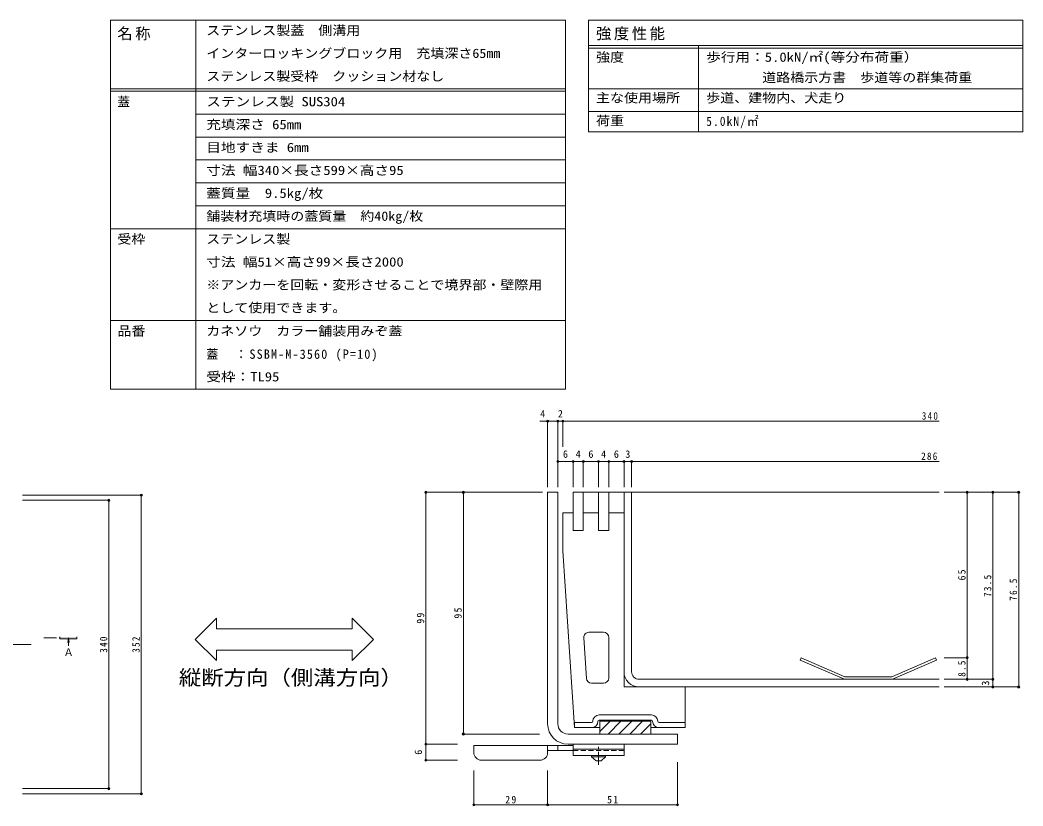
# Model space of a CAD drawing. Units: millimetres at full size, sheet at 1:3, with parts at other scales. Extents: x -1128 to 1139, y -823 to 816.
# Drawn here: x -42 to 1139, y -110 to 816 of the extents above; entities that cross this region are included whole.
import ezdxf
from ezdxf.enums import TextEntityAlignment as Align

# ---------------------------------------------------------------- set-up
doc = ezdxf.new("R2010")
doc.units = ezdxf.units.MM
doc.header["$LTSCALE"] = 3
doc.header["$PDMODE"] = 32
doc.header["$PDSIZE"] = 2.4
for name, pattern in [('CHAIN1', [8, 5, -1, 1, -1]), ('CHAIN2', [12, 9, -1, 1, -1]), ('DASHED1', [1.8, 1.2, -0.6]), ('DASHED2', [3, 2, -1])]:
    doc.linetypes.add(name, pattern=pattern)
for name, color, linetype, lineweight in [('4-0_Yobi_3', 7, 'CHAIN2', 18), ('4-4_036.下り天井', 7, 'Continuous', 18), ('4-5_037.床下小梁', 7, 'Continuous', 18), ('F-1_F-1ﾚｲﾔ', 2, 'Continuous', 18), ('F-2_F-2ﾚｲﾔ', 3, 'Continuous', 18), ('F-3_F-3ﾚｲﾔ', 4, 'Continuous', 18), ('F-4_F-4ﾚｲﾔ', 7, 'Continuous', 18), ('F-9_F-9ﾚｲﾔ', 4, 'Continuous', 18), ('F-A_F-Aﾚｲﾔ', 6, 'Continuous', 18), ('F-F_F-Fﾚｲﾔ', 3, 'Continuous', 18)]:
    doc.layers.add(name, color=color, linetype=linetype, lineweight=lineweight)
doc.styles.add('ＭＳ ゴシック', font='')
doc.styles.get('ＭＳ ゴシック').set_extended_font_data('MS Gothic')

msp = doc.modelspace()

# ---------------------------------------------------------------- linework, layer by layer
at = {"layer": '4-0_Yobi_3'}
msp.add_line((-915.661, 80.034), (-29.36, 80.034), dxfattribs=at)
at = {"layer": '4-4_036.下り天井'}
for p, q in [((101.419, 256.034), (-39.397, 256.034)), ((63.185, 250.034), (-39.397, 250.034)), ((62.285, 250.034), (62.285, -89.966)), ((100.519, 256.034), (100.519, -95.966)), ((63.185, -89.966), (-39.397, -89.966)), ((101.419, -95.966), (-39.397, -95.966))]:
    msp.add_line(p, q, dxfattribs=at)
for p in [(62.285, 250.034), (100.519, 256.034), (62.285, -89.966), (100.519, -95.966)]:
    msp.add_point(p, dxfattribs=at)
at = {"layer": '4-5_037.床下小梁'}
for p, q in [((164.021, 85.989), (189.021, 110.989)), ((189.021, 98.489), (189.021, 110.989)), ((373.969, 85.989), (348.969, 110.989)), ((348.969, 98.489), (348.969, 110.989)), ((189.021, 98.489), (348.969, 98.489)), ((164.021, 85.989), (189.021, 60.989)), ((373.969, 85.989), (348.969, 60.989)), ((189.021, 60.989), (189.021, 73.489)), ((189.021, 73.489), (348.969, 73.489)), ((348.969, 60.989), (348.969, 73.489))]:
    msp.add_line(p, q, dxfattribs=at)
at = {"layer": '4-5_037.床下小梁', "color": 4, "linetype": 'CHAIN1'}
msp.add_line((-14.33, 87.888), (4.646, 87.888), dxfattribs=at)
at = {"layer": '4-5_037.床下小梁', "color": 4}
for p, q in [((14.709, 87.888), (13.973, 82.302)), ((14.709, 87.888), (15.444, 82.302)), ((24.646, 88.888), (24.646, 86.888))]:
    msp.add_line(p, q, dxfattribs=at)
for points in [[(24.646, 86.888), (4.646, 86.888), (4.646, 88.888)], [(14.709, 87.888), (14.709, 79.041), (14.709, 78.485)]]:
    msp.add_lwpolyline(points, dxfattribs=at)
msp.add_solid([(4.646, 88.888), (4.646, 86.888), (24.646, 88.888), (24.646, 86.888)], dxfattribs=at)
at = {"layer": 'F-1_F-1ﾚｲﾔ'}
for p, q in [((591.341, 259.458), (579.341, 259.458)), ((579.341, -13.543), (579.341, 259.458)), ((591.341, -13.542), (591.341, 259.458)), ((603.341, -25.542), (732.341, -25.542))]:
    msp.add_line(p, q, dxfattribs=at)
msp.add_lwpolyline([(603.341, -37.543), (732.341, -37.543), (732.341, -25.542)], dxfattribs=at)
for centre, radius in [((603.341, -13.543), 24), ((603.341, -13.542), 12)]:
    msp.add_arc(centre, radius, 180, 270, dxfattribs=at)
at = {"layer": 'F-2_F-2ﾚｲﾔ'}
for p, q in [((609.34, 259.458), (1040.623, 259.458)), ((669.34, 235.458), (669.34, 259.458)), ((678.34, 47.958), (678.34, 259.458)), ((929.016, 38.958), (877.083, 61.71)), ((985.665, 38.958), (1037.598, 61.71)), ((687.34, 38.958), (1040.623, 38.958)), ((929.645, 41.958), (985.037, 41.958)), ((687.34, 29.958), (1040.623, 29.958))]:
    msp.add_line(p, q, dxfattribs=at)
at = {"layer": 'F-2_F-2ﾚｲﾔ', "linetype": 'DASHED1'}
msp.add_line((669.34, 47.958), (669.34, 235.458), dxfattribs=at)
at = {"layer": 'F-2_F-2ﾚｲﾔ'}
for points in [[(929.645, 41.958), (878.287, 64.458), (877.083, 61.71)], [(985.037, 41.958), (1036.394, 64.458), (1037.598, 61.71)]]:
    msp.add_lwpolyline(points, dxfattribs=at)
for radius in [18, 9]:
    msp.add_arc((687.34, 47.958), radius, 180, 270, dxfattribs=at)
at = {"layer": 'F-3_F-3ﾚｲﾔ'}
for p, q in [((672.34, 259.458), (609.34, 259.458)), ((597.341, 190.458), (597.341, 235.458)), ((609.34, 235.458), (597.341, 235.458)), ((609.34, 214.458), (609.34, 235.458)), ((639.34, 214.458), (639.34, 235.458)), ((651.34, 235.458), (651.34, 214.458)), ((657.34, 235.458), (651.34, 235.458)), ((669.34, 235.458), (657.34, 235.458)), ((669.34, 29.958), (669.34, 235.458)), ((609.34, 214.458), (621.34, 214.458)), ((639.34, 214.458), (651.34, 214.458)), ((597.341, 190.458), (610.841, -18.042)), ((625.116, 40.07), (622.008, 88.07)), ((627.995, 94.458), (645.34, 94.458)), ((651.34, 40.458), (651.34, 88.458)), ((645.34, 34.458), (631.103, 34.458)), ((669.34, 29.958), (741.341, 29.958)), ((741.341, -18.042), (741.341, 29.958)), ((701.591, -3.042), (640.091, -3.042)), ((701.591, -9.042), (640.091, -9.042)), ((640.841, -9.042), (640.841, -25.542)), ((640.841, -9.342), (700.841, -9.342)), ((640.841, -9.642), (700.841, -9.642)), ((640.841, -9.942), (700.841, -9.942)), ((640.841, -10.242), (700.841, -10.242)), ((640.841, -10.542), (700.841, -10.542)), ((652.971, -10.542), (640.841, -22.672)), ((665.699, -10.542), (650.699, -25.542)), ((678.427, -10.542), (663.427, -25.542)), ((691.155, -10.542), (676.155, -25.542)), ((700.841, -9.042), (700.841, -25.542)), ((631.091, -12.042), (610.841, -12.042)), ((610.841, -18.042), (610.841, -12.042)), ((631.091, -18.042), (610.841, -18.042)), ((631.091, -18.042), (640.841, -18.042)), ((700.841, -13.584), (688.882, -25.542)), ((700.841, -18.042), (741.341, -18.042)), ((710.591, -12.042), (741.341, -12.042)), ((700.841, -25.542), (640.841, -25.542))]:
    msp.add_line(p, q, dxfattribs=at)
msp.add_lwpolyline([(639.34, 235.458), (621.34, 235.458), (621.34, 214.458)], dxfattribs=at)
for centre, radius, start, end in [((627.995, 88.458), 6, 90, 183.7046), ((645.34, 88.458), 6, 0, 90), ((631.103, 40.458), 6, 183.7046, 270), ((645.34, 40.458), 6, 270, 0), ((631.091, -10.542), 7.5, 270, 0), ((631.091, -10.542), 1.5, 270, 0), ((640.091, -10.542), 7.5, 90, 180), ((640.091, -10.542), 1.5, 90, 180), ((701.591, -10.542), 7.5, 0, 90), ((701.591, -10.542), 1.5, 0, 90), ((710.591, -10.542), 7.5, 180, 270), ((710.591, -10.542), 1.5, 180, 270)]:
    msp.add_arc(centre, radius, start, end, dxfattribs=at)
at = {"layer": 'F-4_F-4ﾚｲﾔ'}
for p, q in [((579.341, 343.258), (570.038, 343.258)), ((579.341, 344.158), (579.341, 265.458)), ((579.341, 343.258), (591.341, 343.258)), ((591.341, 344.158), (591.341, 265.458)), ((591.341, 343.258), (597.341, 343.258)), ((597.341, 344.158), (597.341, 312.936)), ((597.341, 343.258), (1040.623, 343.258)), ((591.341, 295.71), (609.341, 295.71)), ((609.341, 296.61), (609.341, 265.458)), ((609.341, 295.71), (621.341, 295.71)), ((621.341, 296.61), (621.341, 265.458)), ((621.341, 295.71), (639.341, 295.71)), ((639.341, 296.61), (639.341, 265.458)), ((639.341, 295.71), (651.341, 295.71)), ((651.341, 296.61), (651.341, 265.458)), ((651.341, 295.71), (669.341, 295.71)), ((669.341, 296.61), (669.341, 265.458)), ((669.341, 295.71), (678.34, 295.71)), ((678.34, 296.61), (678.34, 265.458)), ((678.34, 295.71), (1040.623, 295.71)), ((434.891, 259.458), (573.341, 259.458)), ((435.791, 259.458), (435.791, -37.543)), ((479.989, 259.458), (479.989, -25.542)), ((1135.356, 259.458), (1046.623, 259.458)), ((1073.715, 259.458), (1073.715, 64.458)), ((1104.085, 259.458), (1104.085, 38.958)), ((1134.456, 259.458), (1134.456, 29.958)), ((1074.615, 64.458), (1046.623, 64.458)), ((1073.715, 64.458), (1073.715, 38.958)), ((1104.985, 38.958), (1046.623, 38.958)), ((1104.085, 38.958), (1104.085, 29.958)), ((1135.356, 29.958), (1046.623, 29.958)), ((479.089, -25.542), (569.705, -25.542)), ((434.891, -37.543), (473.302, -37.543)), ((435.791, -37.543), (435.791, -56.442)), ((434.891, -56.442), (473.302, -56.442)), ((732.341, -110.061), (732.341, -58.542)), ((492.341, -110.061), (492.341, -68.441)), ((579.341, -110.061), (579.341, -68.441)), ((492.341, -109.161), (579.341, -109.161)), ((579.341, -109.161), (732.341, -109.161))]:
    msp.add_line(p, q, dxfattribs=at)
for p in [(579.341, 343.258), (591.341, 343.258), (597.341, 343.258), (591.341, 295.71), (609.341, 295.71), (621.341, 295.71), (639.341, 295.71), (651.341, 295.71), (669.341, 295.71), (678.34, 295.71), (435.791, 259.458), (479.989, 259.458), (1073.715, 259.458), (1104.085, 259.458), (1134.456, 259.458), (1073.715, 64.458), (1073.715, 38.958), (1104.085, 38.958), (1104.085, 29.958), (1134.456, 29.958), (479.989, -25.542), (435.791, -37.543), (435.791, -56.442), (492.341, -109.161), (579.341, -109.161), (732.341, -109.161)]:
    msp.add_point(p, dxfattribs=at)
at = {"layer": 'F-9_F-9ﾚｲﾔ'}
for p, q in [((492.341, -47.442), (492.341, -39.042)), ((492.341, -39.042), (609.341, -39.042)), ((579.326, -45.042), (609.341, -45.042)), ((579.341, -47.442), (579.341, -39.042)), ((591.341, -45.042), (591.341, -39.042)), ((570.341, -56.442), (501.341, -56.442))]:
    msp.add_line(p, q, dxfattribs=at)
at = {"layer": 'F-9_F-9ﾚｲﾔ', "color": 3}
for p, q in [((609.341, -37.543), (669.341, -37.543)), ((609.341, -37.543), (609.341, -51.043)), ((609.341, -43.543), (669.341, -43.543)), ((669.341, -37.543), (669.341, -51.043)), ((609.341, -51.043), (669.341, -51.043))]:
    msp.add_line(p, q, dxfattribs=at)
at = {"layer": 'F-9_F-9ﾚｲﾔ', "color": 3, "linetype": 'DASHED2'}
msp.add_line((609.341, -45.043), (669.341, -45.043), dxfattribs=at)
at = {"layer": 'F-9_F-9ﾚｲﾔ', "linetype": 'CHAIN1'}
msp.add_line((639.341, -61.686), (639.341, -37.543), dxfattribs=at)
at = {"layer": 'F-9_F-9ﾚｲﾔ', "color": 2}
for p, q in [((631.091, -52.542), (631.091, -51.043)), ((636.341, -57.041), (631.091, -52.542)), ((647.591, -52.542), (631.091, -52.542)), ((642.341, -57.041), (636.341, -57.041)), ((647.591, -52.542), (642.341, -57.041)), ((647.591, -52.542), (647.591, -51.043))]:
    msp.add_line(p, q, dxfattribs=at)
at = {"layer": 'F-9_F-9ﾚｲﾔ'}
for centre, start, end in [((501.341, -47.442), 180, 270), ((570.341, -47.442), 270, 0)]:
    msp.add_arc(centre, 9, start, end, dxfattribs=at)
at = {"layer": 'F-A_F-Aﾚｲﾔ'}
for p, q in [((621.34, 259.458), (609.34, 259.458)), ((609.34, 259.458), (609.34, 214.458)), ((621.34, 214.458), (621.34, 259.458)), ((639.34, 259.458), (639.34, 214.458)), ((609.34, 214.458), (621.34, 214.458)), ((639.34, 214.458), (651.34, 214.458))]:
    msp.add_line(p, q, dxfattribs=at)
msp.add_lwpolyline([(651.34, 214.458), (651.34, 259.458), (639.34, 259.458)], dxfattribs=at)
at = {"layer": 'F-F_F-Fﾚｲﾔ', "color": 7}
for p, q in [((64.268, 816.339), (600.338, 816.339)), ((64.268, 816.339), (64.268, 380.952)), ((164.641, 816.339), (164.641, 380.952)), ((600.338, 816.339), (600.338, 380.952)), ((627.381, 816.339), (1139.467, 816.339)), ((627.381, 816.339), (627.381, 684.339)), ((1139.467, 816.339), (1139.467, 684.339)), ((627.381, 786.339), (1139.467, 786.339)), ((627.381, 783.339), (1139.467, 783.339)), ((757.203, 786.339), (757.203, 684.339)), ((64.268, 735.339), (600.338, 735.339)), ((627.381, 735.339), (1139.467, 735.339)), ((64.268, 732.339), (600.338, 732.339)), ((164.641, 705.339), (600.338, 705.339)), ((627.381, 708.339), (1139.467, 708.339)), ((164.641, 678.339), (600.338, 678.339)), ((627.381, 684.339), (1139.467, 684.339)), ((164.641, 651.339), (600.338, 651.339)), ((164.641, 624.339), (600.338, 624.339)), ((164.641, 597.339), (600.338, 597.339)), ((64.268, 570.339), (600.338, 570.339)), ((64.268, 461.952), (600.338, 461.952)), ((64.268, 380.952), (600.338, 380.952))]:
    msp.add_line(p, q, dxfattribs=at)

# ---------------------------------------------------------------- texts
at = {"layer": '4-4_036.下り天井', "color": 2, "char_height": 8.798, "attachment_point": 7, "rotation": 90, "style": 'ＭＳ ゴシック'}
for s, insert in [('\\T1.27;\\W0.9;340', (60.485, 70.284)), ('\\T1.27;\\W0.9;352', (98.719, 70.284))]:
    msp.add_mtext(s, dxfattribs=dict(at, insert=insert))
at = {"layer": '4-5_037.床下小梁', "color": 2, "style": 'ＭＳ ゴシック'}
msp.add_text('Ａ', height=8.798, dxfattribs=at).set_placement((8.802, 63.76), align=Align.BOTTOM_LEFT)
at = {"layer": '4-5_037.床下小梁', "color": 6, "style": 'ＭＳ ゴシック', "width": 1.1}
msp.add_text('縦断方向（側溝方向）', height=17.6, dxfattribs=at).set_placement((144.697, 26.95), align=Align.BOTTOM_LEFT)
at = {"layer": 'F-4_F-4ﾚｲﾔ', "color": 2, "style": 'ＭＳ ゴシック'}
for s, p in [('4', (570.533, 345.058)), ('2', (591.341, 345.058)), ('6', (597.341, 297.51)), ('4', (612.341, 297.51)), ('6', (627.341, 297.51)), ('4', (642.341, 297.51)), ('6', (657.341, 297.51)), ('3', (670.841, 297.51))]:
    msp.add_text(s, height=8.798, dxfattribs=at).set_placement(p, align=Align.BOTTOM_LEFT)
for s, p in [('3', (1102.285, 31.458)), ('6', (433.991, -49.992))]:
    msp.add_text(s, height=8.798, rotation=90, dxfattribs=at).set_placement(p, align=Align.BOTTOM_LEFT)
at = {"layer": 'F-4_F-4ﾚｲﾔ', "color": 2, "char_height": 8.798, "attachment_point": 7, "style": 'ＭＳ ゴシック'}
for s, insert in [('\\T1.27;\\W0.9;340', (1020.246, 345.058)), ('\\T1.27;\\W0.9;286', (1019.475, 297.51)), ('\\T1.27;\\W0.95;29', (529.466, -107.361)), ('\\T1.27;\\W0.95;51', (649.466, -107.361))]:
    msp.add_mtext(s, dxfattribs=dict(at, insert=insert))
at = {"layer": 'F-4_F-4ﾚｲﾔ', "color": 2, "char_height": 8.798, "attachment_point": 7, "rotation": 90, "style": 'ＭＳ ゴシック'}
for s, insert in [('\\T1.27;\\W0.95;65', (1071.915, 155.583)), ('\\T1.28;\\W0.9;73.5', (1102.285, 136.083)), ('\\T1.28;\\W0.9;76.5', (1132.656, 131.583)), ('\\T1.27;\\W0.95;95', (478.189, 110.583)), ('\\T1.27;\\W0.95;99', (433.991, 104.583)), ('\\T1.27;\\W0.9;8.5', (1071.915, 41.958))]:
    msp.add_mtext(s, dxfattribs=dict(at, insert=insert))
at = {"layer": 'F-F_F-Fﾚｲﾔ', "style": 'ＭＳ ゴシック'}
for s, width, p in [('ステンレス製蓋\u3000側溝用', 1.1, (177.041, 795.339)), ('インターロッキングブロック用\u3000充填深さ65mm', 1.1, (177.041, 768.339)), ('歩行用：5.0kN/㎡(等分布荷重）', 1.15, (766.203, 763.839)), ('強度', 1.1, (636.381, 763.839)), ('ステンレス製受枠\u3000クッション材なし', 1.1, (177.041, 741.339)), ('\u3000 \u3000 \u3000道路橋示方書\u3000歩道等の群集荷重', 1.1, (766.203, 739.839)), ('ステンレス製 SUS304', 1.15, (177.041, 711.338)), ('主な使用場所', 1.1, (636.381, 715.839)), ('歩道、建物内、犬走り', 1.1, (766.203, 715.839)), ('充填深さ 65mm', 1.15, (177.041, 684.339)), ('荷重', 1.1, (636.381, 688.839)), ('目地すきま 6mm', 1.15, (177.041, 657.339)), ('寸法 幅340×長さ599×高さ95', 1.15, (177.041, 630.339)), ('蓋質量\u30009.5kg/枚', 1.15, (177.041, 603.339)), ('舗装材充填時の蓋質量\u3000約40kg/枚', 1.1, (177.041, 576.339)), ('受枠', 1.1, (72.253, 549.339)), ('ステンレス製', 1.1, (177.041, 549.339)), ('寸法 幅51×高さ99×長さ2000', 1.15, (177.041, 522.339)), ('※アンカーを回転・変形させることで境界部・壁際用', 1.1, (177.041, 495.339)), ('として使用できます。', 1.1, (177.041, 468.339)), ('品番', 1.1, (72.253, 440.952)), ('カネソウ\u3000カラー舗装用みぞ蓋', 1.1, (177.041, 440.952)), ('受枠：TL95', 1.15, (177.041, 386.952))]:
    msp.add_text(s, height=11, dxfattribs=dict(at, width=width)).set_placement(p, align=Align.BOTTOM_LEFT)
msp.add_text('蓋', height=11, dxfattribs=at).set_placement((72.253, 711.338), align=Align.BOTTOM_LEFT)
at = {"layer": 'F-F_F-Fﾚｲﾔ', "attachment_point": 7, "style": 'ＭＳ ゴシック'}
for s, insert, char_height in [('\\T1.17;名称', (72.253, 792.338), 13.2), ('\\T1.17;強度性能', (636.381, 792.339), 13.2), ('\\T1.19;\\W0.9;5.0kN/㎡', (766.203, 688.839), 11), ('\\T1.19;\\W0.95;蓋\u3000：SSBM-M-3560\\~(P=10)', (177.041, 413.952), 11)]:
    msp.add_mtext(s, dxfattribs=dict(at, insert=insert, char_height=char_height))

doc.saveas('drawing.dxf')
